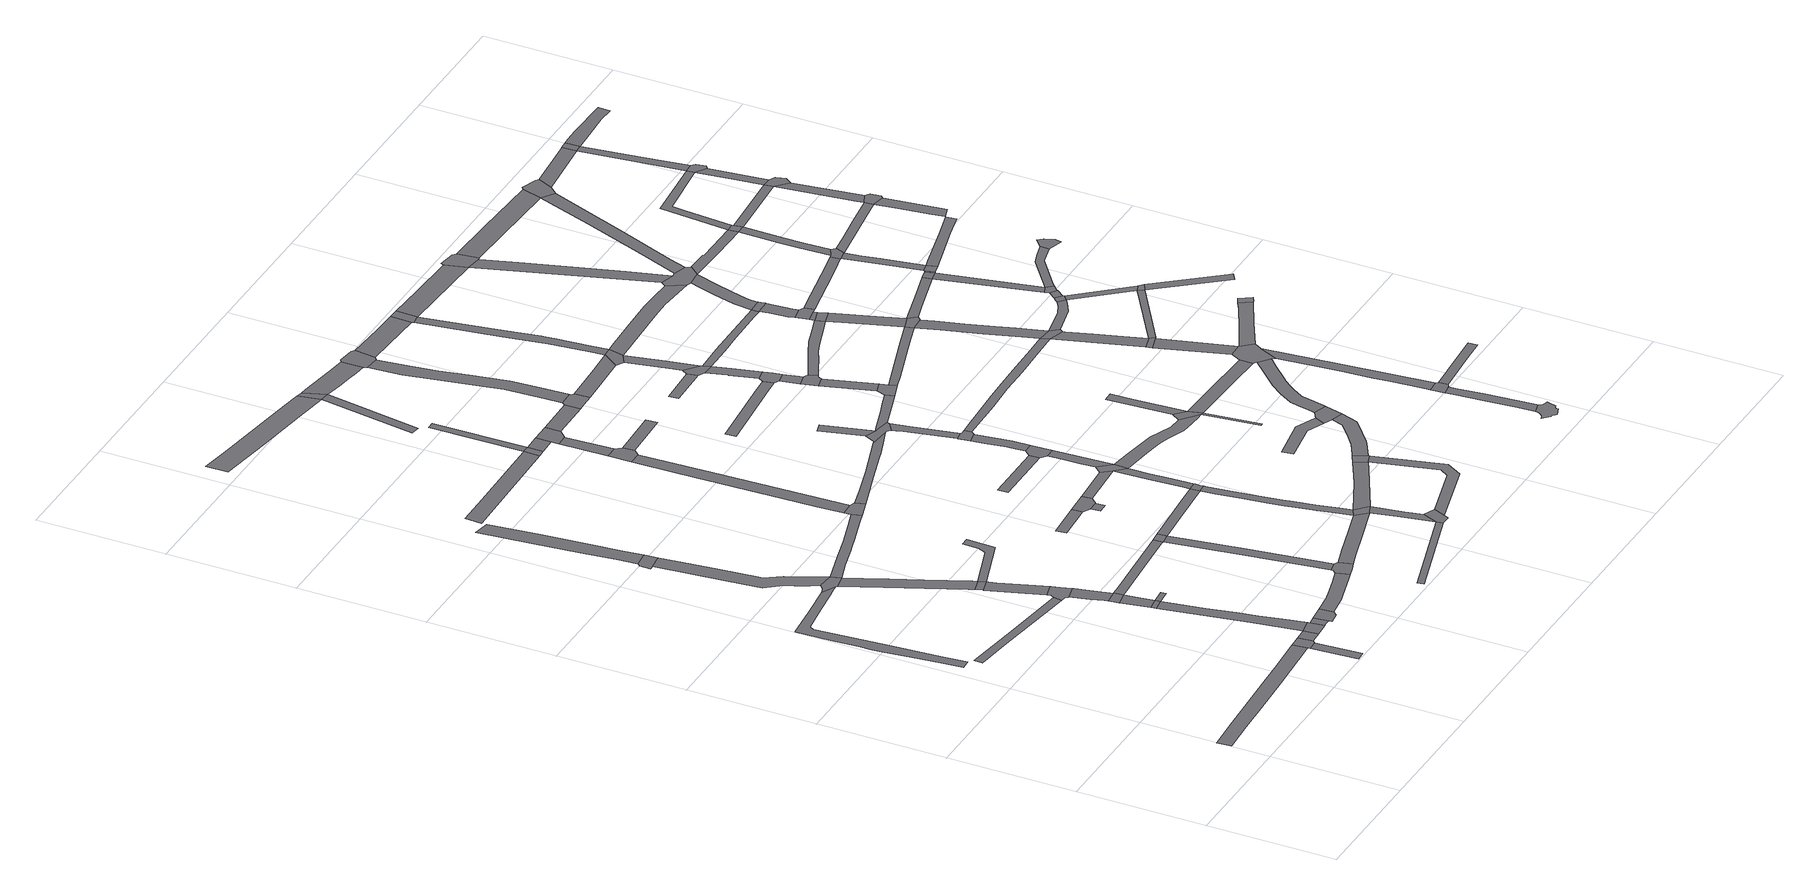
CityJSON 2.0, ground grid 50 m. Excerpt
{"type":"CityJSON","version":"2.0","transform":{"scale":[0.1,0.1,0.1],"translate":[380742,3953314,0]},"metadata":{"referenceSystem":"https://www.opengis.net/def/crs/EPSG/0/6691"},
"CityObjects":{
"road1":{"type":"Road","attributes":{"class":"1040","RoadStructureAttribute.sectionType":"1"},"geometry":[{"type":"MultiSurface","lod":"1","boundaries":[[[0,1,2,3,4,5,6,7,8,9,10]]]}]},
"road2":{"type":"Road","attributes":{"class":"1040","RoadStructureAttribute.sectionType":"1"},"geometry":[{"type":"MultiSurface","lod":"1","boundaries":[[[11,12,13,14,15,16,17,18,19,20,21,22,23,24,25,26,27,28,29,30]]]}]},
"road3":{"type":"Road","attributes":{"class":"1040","RoadStructureAttribute.sectionType":"1"},"geometry":[{"type":"MultiSurface","lod":"1","boundaries":[[[31,32,33,34,35,36,37,38]]]}]},
"road4":{"type":"Road","attributes":{"class":"1040","RoadStructureAttribute.sectionType":"1"},"geometry":[{"type":"MultiSurface","lod":"1","boundaries":[[[39,40,41,42]]]}]},
"road5":{"type":"Road","attributes":{"class":"1040","RoadStructureAttribute.sectionType":"4"},"geometry":[{"type":"MultiSurface","lod":"1","boundaries":[[[43,0,10,40,39,44]]]}]},
"road6":{"type":"Road","attributes":{"class":"1040","RoadStructureAttribute.sectionType":"1"},"geometry":[{"type":"MultiSurface","lod":"1","boundaries":[[[45,43,44,46]]]}]},
"road7":{"type":"Road","attributes":{"class":"1040","RoadStructureAttribute.sectionType":"4"},"geometry":[{"type":"MultiSurface","lod":"1","boundaries":[[[47,45,46,48,49,50]]]}]},
"road8":{"type":"Road","attributes":{"class":"1040","RoadStructureAttribute.sectionType":"4"},"geometry":[{"type":"MultiSurface","lod":"1","boundaries":[[[51,52,11,30,53,54,55,56]]]}]},
"road9":{"type":"Road","attributes":{"class":"1040","RoadStructureAttribute.sectionType":"1"},"geometry":[{"type":"MultiSurface","lod":"1","boundaries":[[[57,58,59,45,47,60,61,62,63,64]]]}]},
"road10":{"type":"Road","attributes":{"class":"1040","RoadStructureAttribute.sectionType":"1"},"geometry":[{"type":"MultiSurface","lod":"1","boundaries":[[[65,66,67,68,69,70,71,72,73,74,51,56,75,76,77,78,79,80]]]}]},
"road11":{"type":"Road","attributes":{"class":"1040","RoadStructureAttribute.sectionType":"1"},"geometry":[{"type":"MultiSurface","lod":"1","boundaries":[[[81,50,49,82,83]]]}]},
"road12":{"type":"Road","attributes":{"class":"1040","RoadStructureAttribute.sectionType":"4"},"geometry":[{"type":"MultiSurface","lod":"1","boundaries":[[[84,85,86,87,66,65]]]}]},
"road13":{"type":"Road","attributes":{"class":"1040","RoadStructureAttribute.sectionType":"1"},"geometry":[{"type":"MultiSurface","lod":"1","boundaries":[[[55,54,88,89,90,91,92,93,94,95,96,97]]]}]},
"road14":{"type":"Road","attributes":{"class":"1040","RoadStructureAttribute.sectionType":"4"},"geometry":[{"type":"MultiSurface","lod":"1","boundaries":[[[98,99,58,57]]]}]},
"road15":{"type":"Road","attributes":{"class":"1040","RoadStructureAttribute.sectionType":"1"},"geometry":[{"type":"MultiSurface","lod":"1","boundaries":[[[100,101,102,99,98]]]}]},
"road16":{"type":"Road","attributes":{"class":"1040","RoadStructureAttribute.sectionType":"4"},"geometry":[{"type":"MultiSurface","lod":"1","boundaries":[[[103,104,105,106,102,101]]]}]},
"road17":{"type":"Road","attributes":{"class":"1040","RoadStructureAttribute.sectionType":"4"},"geometry":[{"type":"MultiSurface","lod":"1","boundaries":[[[92,91,107,108]]]}]},
"road18":{"type":"Road","attributes":{"class":"1040","RoadStructureAttribute.sectionType":"4"},"geometry":[{"type":"MultiSurface","lod":"1","boundaries":[[[109,110,111,36,35,112,113,114,115,116,117,118]]]}]},
"road19":{"type":"Road","attributes":{"class":"1040","RoadStructureAttribute.sectionType":"1"},"geometry":[{"type":"MultiSurface","lod":"1","boundaries":[[[116,115,119,120,121,105,104,122,123]]]}]},
"road20":{"type":"Road","attributes":{"class":"1040","RoadStructureAttribute.sectionType":"1"},"geometry":[{"type":"MultiSurface","lod":"1","boundaries":[[[108,107,124,125,110,109,126,127,128]]]}]},
"road21":{"type":"Road","attributes":{"class":"1040","RoadStructureAttribute.sectionType":"4"},"geometry":[{"type":"MultiSurface","lod":"1","boundaries":[[[129,130,81,83,131,132,133]]]}]},
"road22":{"type":"Road","attributes":{"class":"1040","RoadStructureAttribute.sectionType":"1"},"geometry":[{"type":"MultiSurface","lod":"1","boundaries":[[[134,98,57,135]]]}]},
"road23":{"type":"Road","attributes":{"class":"1040","RoadStructureAttribute.sectionType":"1"},"geometry":[{"type":"MultiSurface","lod":"1","boundaries":[[[136,137,138,139,85,84,140,141,142,143]]]}]},
"road24":{"type":"Road","attributes":{"class":"1040","RoadStructureAttribute.sectionType":"1"},"geometry":[{"type":"MultiSurface","lod":"1","boundaries":[[[144,145,146,147,92,108,148]]]}]},
"road25":{"type":"Road","attributes":{"class":"1040","RoadStructureAttribute.sectionType":"1"},"geometry":[{"type":"MultiSurface","lod":"1","boundaries":[[[149,150,151,152,153,129,133,154,155,156,157]]]}]},
"road26":{"type":"Road","attributes":{"class":"1040","RoadStructureAttribute.sectionType":"1"},"geometry":[{"type":"MultiSurface","lod":"1","boundaries":[[[158,159,160,161,56,55,162,163,164,165,166,167]]]}]},
"road27":{"type":"Road","attributes":{"class":"1040","RoadStructureAttribute.sectionType":"1"},"geometry":[{"type":"MultiSurface","lod":"1","boundaries":[[[168,169,170,171,103,101,172,173,174]]]}]},
"road28":{"type":"Road","attributes":{"class":"1040","RoadStructureAttribute.sectionType":"4"},"geometry":[{"type":"MultiSurface","lod":"1","boundaries":[[[175,176,177,149,157,178,179,180]]]}]},
"road29":{"type":"Road","attributes":{"class":"1040","RoadStructureAttribute.sectionType":"1"},"geometry":[{"type":"MultiSurface","lod":"1","boundaries":[[[181,182,183,184,185,186,187]]]}]},
"road30":{"type":"Road","attributes":{"class":"1040","RoadStructureAttribute.sectionType":"1"},"geometry":[{"type":"MultiSurface","lod":"1","boundaries":[[[188,189,190,191,176,175]]]}]},
"road31":{"type":"Road","attributes":{"class":"1040","RoadStructureAttribute.sectionType":"4"},"geometry":[{"type":"MultiSurface","lod":"1","boundaries":[[[192,168,174,190,189]]]}]},
"road32":{"type":"Road","attributes":{"class":"1040","RoadStructureAttribute.sectionType":"4"},"geometry":[{"type":"MultiSurface","lod":"1","boundaries":[[[193,194,158,167,195,196]]]}]},
"road33":{"type":"Road","attributes":{"class":"1040","RoadStructureAttribute.sectionType":"1"},"geometry":[{"type":"MultiSurface","lod":"1","boundaries":[[[197,198,199,200]]]}]},
"road34":{"type":"Road","attributes":{"class":"1040","RoadStructureAttribute.sectionType":"1"},"geometry":[{"type":"MultiSurface","lod":"1","boundaries":[[[201,202,203,204]]]}]},
"road35":{"type":"Road","attributes":{"class":"1040","RoadStructureAttribute.sectionType":"1"},"geometry":[{"type":"MultiSurface","lod":"1","boundaries":[[[205,206,207,180,179,208,209,210]]]}]},
"road36":{"type":"Road","attributes":{"class":"1040","RoadStructureAttribute.sectionType":"1"},"geometry":[{"type":"MultiSurface","lod":"1","boundaries":[[[211,212,213,214,215,216,217,218,194,193,219]]]}]},
"road37":{"type":"Road","attributes":{"class":"1040","RoadStructureAttribute.sectionType":"1"},"geometry":[{"type":"MultiSurface","lod":"1","boundaries":[[[220,221,222,223]]]}]},
"road38":{"type":"Road","attributes":{"class":"1040","RoadStructureAttribute.sectionType":"1"},"geometry":[{"type":"MultiSurface","lod":"1","boundaries":[[[224,225,226,227,228,229,230,231,232,233]]]}]},
"road39":{"type":"Road","attributes":{"class":"1040","RoadStructureAttribute.sectionType":"4"},"geometry":[{"type":"MultiSurface","lod":"1","boundaries":[[[234,197,200,221,220,235]]]}]},
"road40":{"type":"Road","attributes":{"class":"1040","RoadStructureAttribute.sectionType":"1"},"geometry":[{"type":"MultiSurface","lod":"1","boundaries":[[[236,237,238,192,189,239,240,241]]]}]},
"road41":{"type":"Road","attributes":{"class":"1040","RoadStructureAttribute.sectionType":"4"},"geometry":[{"type":"MultiSurface","lod":"1","boundaries":[[[242,181,187,243,244]]]}]},
"road42":{"type":"Road","attributes":{"class":"1040","RoadStructureAttribute.sectionType":"4"},"geometry":[{"type":"MultiSurface","lod":"1","boundaries":[[[245,246,212,211,247,248,249]]]}]},
"road43":{"type":"Road","attributes":{"class":"1040","RoadStructureAttribute.sectionType":"1"},"geometry":[{"type":"MultiSurface","lod":"1","boundaries":[[[250,242,244,251]]]}]},
"road44":{"type":"Road","attributes":{"class":"1040","RoadStructureAttribute.sectionType":"1"},"geometry":[{"type":"MultiSurface","lod":"1","boundaries":[[[252,181,242,253]]]}]},
"road45":{"type":"Road","attributes":{"class":"1040","RoadStructureAttribute.sectionType":"1"},"geometry":[{"type":"MultiSurface","lod":"1","boundaries":[[[254,255,246,245]]]}]},
"road46":{"type":"Road","attributes":{"class":"1040","RoadStructureAttribute.sectionType":"1"},"geometry":[{"type":"MultiSurface","lod":"1","boundaries":[[[256,257,258,196,195,259,260,261,262,263,264]]]}]},
"road47":{"type":"Road","attributes":{"class":"1040","RoadStructureAttribute.sectionType":"1"},"geometry":[{"type":"MultiSurface","lod":"1","boundaries":[[[265,210,266,267,201,268,269]]]}]},
"road48":{"type":"Road","attributes":{"class":"1040","RoadStructureAttribute.sectionType":"4"},"geometry":[{"type":"MultiSurface","lod":"1","boundaries":[[[270,205,210,265]]]}]},
"road49":{"type":"Road","attributes":{"class":"1040","RoadStructureAttribute.sectionType":"4"},"geometry":[{"type":"MultiSurface","lod":"1","boundaries":[[[268,201,204,271,272,273]]]}]},
"road50":{"type":"Road","attributes":{"class":"1040","RoadStructureAttribute.sectionType":"1"},"geometry":[{"type":"MultiSurface","lod":"1","boundaries":[[[274,241,275,276,277,278,279,280,281,205,270,282,283,284,285,286,287,288,289]]]}]},
"road51":{"type":"Road","attributes":{"class":"1040","RoadStructureAttribute.sectionType":"4"},"geometry":[{"type":"MultiSurface","lod":"1","boundaries":[[[290,291,250,251,255,254,292]]]}]},
"road52":{"type":"Road","attributes":{"class":"1040","RoadStructureAttribute.sectionType":"1"},"geometry":[{"type":"MultiSurface","lod":"1","boundaries":[[[293,234,235,294]]]}]},
"road53":{"type":"Road","attributes":{"class":"1040","RoadStructureAttribute.sectionType":"1"},"geometry":[{"type":"MultiSurface","lod":"1","boundaries":[[[295,296,297,298]]]}]},
"road54":{"type":"Road","attributes":{"class":"1040","RoadStructureAttribute.sectionType":"4"},"geometry":[{"type":"MultiSurface","lod":"1","boundaries":[[[299,236,241,274,300,301]]]}]},
"road55":{"type":"Road","attributes":{"class":"1040","RoadStructureAttribute.sectionType":"1"},"geometry":[{"type":"MultiSurface","lod":"1","boundaries":[[[228,302,303,304]]]}]},
"road56":{"type":"Road","attributes":{"class":"1040","RoadStructureAttribute.sectionType":"1"},"geometry":[{"type":"MultiSurface","lod":"1","boundaries":[[[305,249,248,306]]]}]},
"road57":{"type":"Road","attributes":{"class":"1040","RoadStructureAttribute.sectionType":"1"},"geometry":[{"type":"MultiSurface","lod":"1","boundaries":[[[294,307,308,309,310,236,299,311,312,313,314,315]]]}]},
"road58":{"type":"Road","attributes":{"class":"1040","RoadStructureAttribute.sectionType":"4"},"geometry":[{"type":"MultiSurface","lod":"1","boundaries":[[[316,293,294,315,317]]]}]},
"road59":{"type":"Road","attributes":{"class":"1040","RoadStructureAttribute.sectionType":"1"},"geometry":[{"type":"MultiSurface","lod":"1","boundaries":[[[318,290,292,319]]]}]},
"road60":{"type":"Road","attributes":{"class":"1040","RoadStructureAttribute.sectionType":"4"},"geometry":[{"type":"MultiSurface","lod":"1","boundaries":[[[229,228,304,320]]]}]},
"road61":{"type":"Road","attributes":{"class":"1040","RoadStructureAttribute.sectionType":"1"},"geometry":[{"type":"MultiSurface","lod":"1","boundaries":[[[321,322,323,270,265,324,325,326]]]}]},
"road62":{"type":"Road","attributes":{"class":"1040","RoadStructureAttribute.sectionType":"1"},"geometry":[{"type":"MultiSurface","lod":"1","boundaries":[[[327,328,329,330,316,317]]]}]},
"road63":{"type":"Road","attributes":{"class":"1040","RoadStructureAttribute.sectionType":"4"},"geometry":[{"type":"MultiSurface","lod":"1","boundaries":[[[331,332,295,298,328,327]]]}]},
"road64":{"type":"Road","attributes":{"class":"1040","RoadStructureAttribute.sectionType":"1"},"geometry":[{"type":"MultiSurface","lod":"1","boundaries":[[[333,326,334,335,273,272,336,337]]]}]},
"road65":{"type":"Road","attributes":{"class":"1040","RoadStructureAttribute.sectionType":"1"},"geometry":[{"type":"MultiSurface","lod":"1","boundaries":[[[338,339,340,341]]]}]},
"road66":{"type":"Road","attributes":{"class":"1040","RoadStructureAttribute.sectionType":"4"},"geometry":[{"type":"MultiSurface","lod":"1","boundaries":[[[340,342,256,264,343,344,345,346,347,348,341]]]}]},
"road67":{"type":"Road","attributes":{"class":"1040","RoadStructureAttribute.sectionType":"1"},"geometry":[{"type":"MultiSurface","lod":"1","boundaries":[[[349,350,351,352,353,354,332,331,355]]]}]},
"road68":{"type":"Road","attributes":{"class":"1040","RoadStructureAttribute.sectionType":"1"},"geometry":[{"type":"MultiSurface","lod":"1","boundaries":[[[320,304,356,357,358,359,360,361,362,363]]]}]},
"road69":{"type":"Road","attributes":{"class":"1040","RoadStructureAttribute.sectionType":"4"},"geometry":[{"type":"MultiSurface","lod":"1","boundaries":[[[364,365,366,350,349,367,368,369]]]}]},
"road70":{"type":"Road","attributes":{"class":"1040","RoadStructureAttribute.sectionType":"4"},"geometry":[{"type":"MultiSurface","lod":"1","boundaries":[[[370,371,318,319,372,373,374,375]]]}]},
"road71":{"type":"Road","attributes":{"class":"1040","RoadStructureAttribute.sectionType":"1"},"geometry":[{"type":"MultiSurface","lod":"1","boundaries":[[[347,346,376,377,378,365,364,379]]]}]},
"road72":{"type":"Road","attributes":{"class":"1040","RoadStructureAttribute.sectionType":"1"},"geometry":[{"type":"MultiSurface","lod":"1","boundaries":[[[380,381,382,383,384,385]]]}]},
"road73":{"type":"Road","attributes":{"class":"1040","RoadStructureAttribute.sectionType":"1"},"geometry":[{"type":"MultiSurface","lod":"1","boundaries":[[[386,387,388,389,390,391,371,370,392,393,394,395,396,397]]]}]},
"road74":{"type":"Road","attributes":{"class":"1040","RoadStructureAttribute.sectionType":"4"},"geometry":[{"type":"MultiSurface","lod":"1","boundaries":[[[398,321,326,333,399]]]}]},
"road75":{"type":"Road","attributes":{"class":"1040","RoadStructureAttribute.sectionType":"1"},"geometry":[{"type":"MultiSurface","lod":"1","boundaries":[[[317,315,400,401,402,403,404,405,406,407,408,409,410,411,412]]]}]},
"road76":{"type":"Road","attributes":{"class":"1040","RoadStructureAttribute.sectionType":"1"},"geometry":[{"type":"MultiSurface","lod":"1","boundaries":[[[413,414,415,416,341,348,417,418]]]}]},
"road77":{"type":"Road","attributes":{"class":"1040","RoadStructureAttribute.sectionType":"4"},"geometry":[{"type":"MultiSurface","lod":"1","boundaries":[[[419,360,359,386,397,420,421,422]]]}]},
"road78":{"type":"Road","attributes":{"class":"1040","RoadStructureAttribute.sectionType":"1"},"geometry":[{"type":"MultiSurface","lod":"1","boundaries":[[[423,424,425,426]]]}]},
"road79":{"type":"Road","attributes":{"class":"1040","RoadStructureAttribute.sectionType":"1"},"geometry":[{"type":"MultiSurface","lod":"1","boundaries":[[[427,428,374,373,429]]]}]},
"road80":{"type":"Road","attributes":{"class":"1040","RoadStructureAttribute.sectionType":"1"},"geometry":[{"type":"MultiSurface","lod":"1","boundaries":[[[430,431,432,433,434,435]]]}]},
"road81":{"type":"Road","attributes":{"class":"1040","RoadStructureAttribute.sectionType":"1"},"geometry":[{"type":"MultiSurface","lod":"1","boundaries":[[[436,437,438,439,440,441,398,399,442,443,444,445,446,447,448]]]}]},
"road82":{"type":"Road","attributes":{"class":"1040","RoadStructureAttribute.sectionType":"4"},"geometry":[{"type":"MultiSurface","lod":"1","boundaries":[[[449,450,413,418,451,452]]]}]},
"road83":{"type":"Road","attributes":{"class":"1040","RoadStructureAttribute.sectionType":"4"},"geometry":[{"type":"MultiSurface","lod":"1","boundaries":[[[453,409,408,454,455]]]}]},
"road84":{"type":"Road","attributes":{"class":"1040","RoadStructureAttribute.sectionType":"1"},"geometry":[{"type":"MultiSurface","lod":"1","boundaries":[[[408,456,457,454]]]}]},
"road85":{"type":"Road","attributes":{"class":"1040","RoadStructureAttribute.sectionType":"1"},"geometry":[{"type":"MultiSurface","lod":"1","boundaries":[[[458,459,450,449]]]}]},
"road86":{"type":"Road","attributes":{"class":"1040","RoadStructureAttribute.sectionType":"4"},"geometry":[{"type":"MultiSurface","lod":"1","boundaries":[[[460,461,380,385,462,463,464]]]}]},
"road87":{"type":"Road","attributes":{"class":"1040","RoadStructureAttribute.sectionType":"1"},"geometry":[{"type":"MultiSurface","lod":"1","boundaries":[[[463,462,465,466]]]}]},
"road88":{"type":"Road","attributes":{"class":"1040","RoadStructureAttribute.sectionType":"4"},"geometry":[{"type":"MultiSurface","lod":"1","boundaries":[[[466,465,467,468,459,458,469,470,471]]]}]},
"road89":{"type":"Road","attributes":{"class":"1040","RoadStructureAttribute.sectionType":"4"},"geometry":[{"type":"MultiSurface","lod":"1","boundaries":[[[472,423,426,473,474,475,476]]]}]},
"road90":{"type":"Road","attributes":{"class":"1040","RoadStructureAttribute.sectionType":"1"},"geometry":[{"type":"MultiSurface","lod":"1","boundaries":[[[473,477,478,461,460,479,474]]]}]},
"road91":{"type":"Road","attributes":{"class":"1040","RoadStructureAttribute.sectionType":"1"},"geometry":[{"type":"MultiSurface","lod":"1","boundaries":[[[480,481,482,472,476,483]]]}]},
"road92":{"type":"Road","attributes":{"class":"1040","RoadStructureAttribute.sectionType":"1"},"geometry":[{"type":"MultiSurface","lod":"1","boundaries":[[[484,485,453,455,486,487,488]]]}]},
"road93":{"type":"Road","attributes":{"class":"1040","RoadStructureAttribute.sectionType":"4"},"geometry":[{"type":"MultiSurface","lod":"1","boundaries":[[[489,427,429,481,480]]]}]},
"road94":{"type":"Road","attributes":{"class":"1040","RoadStructureAttribute.sectionType":"1"},"geometry":[{"type":"MultiSurface","lod":"1","boundaries":[[[421,420,490,491,492,493]]]}]},
"road95":{"type":"Road","attributes":{"class":"1040","RoadStructureAttribute.sectionType":"4"},"geometry":[{"type":"MultiSurface","lod":"1","boundaries":[[[494,435,434,436,448,495]]]}]},
"road96":{"type":"Road","attributes":{"class":"1040","RoadStructureAttribute.sectionType":"1"},"geometry":[{"type":"MultiSurface","lod":"1","boundaries":[[[496,497,498,499,500,501,502,368,367,503,504,505,506,507,508]]]}]},
"road97":{"type":"Road","attributes":{"class":"1040","RoadStructureAttribute.sectionType":"1"},"geometry":[{"type":"MultiSurface","lod":"1","boundaries":[[[509,510,511,512,513,514,427,489,515,516,517,518,519,520,521]]]}]},
"road98":{"type":"Road","attributes":{"class":"1040","RoadStructureAttribute.sectionType":"4"},"geometry":[{"type":"MultiSurface","lod":"1","boundaries":[[[492,491,510,509,522]]]}]},
"road99":{"type":"Road","attributes":{"class":"1040","RoadStructureAttribute.sectionType":"1"},"geometry":[{"type":"MultiSurface","lod":"1","boundaries":[[[455,454,523,524,525,526,527,528,529,530]]]}]},
"road100":{"type":"Road","attributes":{"class":"1040","RoadStructureAttribute.sectionType":"1"},"geometry":[{"type":"MultiSurface","lod":"1","boundaries":[[[531,532,533,452,451,534,535,536,537]]]}]},
"road101":{"type":"Road","attributes":{"class":"1040","RoadStructureAttribute.sectionType":"1"},"geometry":[{"type":"MultiSurface","lod":"1","boundaries":[[[538,539,540,541,542,543,544,471,470,545,546,547,548,549,550,551,552]]]}]},
"road102":{"type":"Road","attributes":{"class":"1040","RoadStructureAttribute.sectionType":"4"},"geometry":[{"type":"MultiSurface","lod":"1","boundaries":[[[553,554,555,556,557,558,559,560,561,562,563,564,565,566,567,568,569,570,571,572]]]}]},
"road103":{"type":"Road","attributes":{"class":"1040","RoadStructureAttribute.sectionType":"1"},"geometry":[{"type":"MultiSurface","lod":"1","boundaries":[[[573,574,475,474,575,576,577,578,579]]]}]},
"road104":{"type":"Road","attributes":{"class":"1040","RoadStructureAttribute.sectionType":"1"},"geometry":[{"type":"MultiSurface","lod":"1","boundaries":[[[580,581,582,583,584,585,586,587,588,589,590,591,494,495,592,593,594,595,596,597,598,599,600,601,602]]]}]},
"road105":{"type":"Road","attributes":{"class":"1040","RoadStructureAttribute.sectionType":"1"},"geometry":[{"type":"MultiSurface","lod":"1","boundaries":[[[603,604,605,606,607,554,553,608,609,610,611]]]}]},
"road106":{"type":"Road","attributes":{"class":"1040","RoadStructureAttribute.sectionType":"1"},"geometry":[{"type":"MultiSurface","lod":"1","boundaries":[[[612,613,614,489,480,615,616,617,618,619]]]}]},
"road107":{"type":"Road","attributes":{"class":"1040","RoadStructureAttribute.sectionType":"4"},"geometry":[{"type":"MultiSurface","lod":"1","boundaries":[[[620,621,604,603,622,623,624]]]}]},
"road108":{"type":"Road","attributes":{"class":"1040","RoadStructureAttribute.sectionType":"1"},"geometry":[{"type":"MultiSurface","lod":"1","boundaries":[[[522,509,625,626,627,628]]]}]},
"road109":{"type":"Road","attributes":{"class":"1040","RoadStructureAttribute.sectionType":"1"},"geometry":[{"type":"MultiSurface","lod":"1","boundaries":[[[629,630,631,632,633,634,635,636,621,620,637]]]}]},
"road110":{"type":"Road","attributes":{"class":"1040","RoadStructureAttribute.sectionType":"1"},"geometry":[{"type":"MultiSurface","lod":"1","boundaries":[[[638,639,538,640]]]}]},
"road111":{"type":"Road","attributes":{"class":"1040","RoadStructureAttribute.sectionType":"4"},"geometry":[{"type":"MultiSurface","lod":"1","boundaries":[[[640,538,552,641]]]}]},
"road112":{"type":"Road","attributes":{"class":"1040","RoadStructureAttribute.sectionType":"1"},"geometry":[{"type":"MultiSurface","lod":"1","boundaries":[[[641,552,642,643,531,644,645,646]]]}]},
"road113":{"type":"Road","attributes":{"class":"1040","RoadStructureAttribute.sectionType":"4"},"geometry":[{"type":"MultiSurface","lod":"1","boundaries":[[[647,648,529,528,649,650,651,580,602,630,629,652]]]}]},
"road114":{"type":"Road","attributes":{"class":"1040","RoadStructureAttribute.sectionType":"4"},"geometry":[{"type":"MultiSurface","lod":"1","boundaries":[[[653,654,639,638,655,656]]]}]},
"road115":{"type":"Road","attributes":{"class":"1040","RoadStructureAttribute.sectionType":"1"},"geometry":[{"type":"MultiSurface","lod":"1","boundaries":[[[657,537,658,659,660,496,661,662,663,664,665,666]]]}]},
"road116":{"type":"Road","attributes":{"class":"1040","RoadStructureAttribute.sectionType":"1"},"geometry":[{"type":"MultiSurface","lod":"1","boundaries":[[[508,667,668,669,670,671,672,673]]]}]},
"road117":{"type":"Road","attributes":{"class":"1040","RoadStructureAttribute.sectionType":"1"},"geometry":[{"type":"MultiSurface","lod":"1","boundaries":[[[674,675,676,677,678,654,653]]]}]},
"road118":{"type":"Road","attributes":{"class":"1040","RoadStructureAttribute.sectionType":"4"},"geometry":[{"type":"MultiSurface","lod":"1","boundaries":[[[644,531,537,657,679]]]}]},
"road119":{"type":"Road","attributes":{"class":"1040","RoadStructureAttribute.sectionType":"4"},"geometry":[{"type":"MultiSurface","lod":"1","boundaries":[[[496,508,673,680,661]]]}]},
"road120":{"type":"Road","attributes":{"class":"1040","RoadStructureAttribute.sectionType":"1"},"geometry":[{"type":"MultiSurface","lod":"1","boundaries":[[[681,682,648,647]]]}]},
"road121":{"type":"Road","attributes":{"class":"1040","RoadStructureAttribute.sectionType":"4"},"geometry":[{"type":"MultiSurface","lod":"1","boundaries":[[[669,668,682,681,683]]]}]},
"road122":{"type":"Road","attributes":{"class":"1040","RoadStructureAttribute.sectionType":"4"},"geometry":[{"type":"MultiSurface","lod":"1","boundaries":[[[684,685,686,573,579,687,676,675]]]}]},
"road123":{"type":"Road","attributes":{"class":"1040","RoadStructureAttribute.sectionType":"1"},"geometry":[{"type":"MultiSurface","lod":"1","boundaries":[[[688,689,624,623,690,691]]]}]},
"road124":{"type":"Road","attributes":{"class":"1040","RoadStructureAttribute.sectionType":"1"},"geometry":[{"type":"MultiSurface","lod":"1","boundaries":[[[692,693,694,695,696,697,698,699,700,701,573,686]]]}]},
"road125":{"type":"Road","attributes":{"class":"1040","RoadStructureAttribute.sectionType":"1"},"geometry":[{"type":"MultiSurface","lod":"1","boundaries":[[[702,703,704,705,661,680,706,707,708,709]]]}]},
"road126":{"type":"Road","attributes":{"class":"1040","RoadStructureAttribute.sectionType":"1"},"geometry":[{"type":"MultiSurface","lod":"1","boundaries":[[[626,710,711,712,713,714,715]]]}]},
"road127":{"type":"Road","attributes":{"class":"1040","RoadStructureAttribute.sectionType":"4"},"geometry":[{"type":"MultiSurface","lod":"1","boundaries":[[[716,627,626,715,717,718,719]]]}]},
"road128":{"type":"Road","attributes":{"class":"1040","RoadStructureAttribute.sectionType":"1"},"geometry":[{"type":"MultiSurface","lod":"1","boundaries":[[[720,721,644,679,722,723,724]]]}]},
"road129":{"type":"Road","attributes":{"class":"1040","RoadStructureAttribute.sectionType":"4"},"geometry":[{"type":"MultiSurface","lod":"1","boundaries":[[[710,618,617,698,697,725,726,727,711]]]}]},
"road130":{"type":"Road","attributes":{"class":"1040","RoadStructureAttribute.sectionType":"1"},"geometry":[{"type":"MultiSurface","lod":"1","boundaries":[[[728,729,730,731,732,647,652,733,734]]]}]},
"road131":{"type":"Road","attributes":{"class":"1040","RoadStructureAttribute.sectionType":"1"},"geometry":[{"type":"MultiSurface","lod":"1","boundaries":[[[735,669,683,736]]]}]},
"road132":{"type":"Road","attributes":{"class":"1040","RoadStructureAttribute.sectionType":"1"},"geometry":[{"type":"MultiSurface","lod":"1","boundaries":[[[737,738,739,740,656,655,741,742,743]]]}]},
"road133":{"type":"Road","attributes":{"class":"1040","RoadStructureAttribute.sectionType":"4"},"geometry":[{"type":"MultiSurface","lod":"1","boundaries":[[[744,745,702,709,746,747]]]}]},
"road134":{"type":"Road","attributes":{"class":"1040","RoadStructureAttribute.sectionType":"1"},"geometry":[{"type":"MultiSurface","lod":"1","boundaries":[[[748,744,747,749]]]}]},
"road135":{"type":"Road","attributes":{"class":"1040","RoadStructureAttribute.sectionType":"4"},"geometry":[{"type":"MultiSurface","lod":"1","boundaries":[[[750,751,748,749,752,753]]]}]},
"road136":{"type":"Road","attributes":{"class":"1040","RoadStructureAttribute.sectionType":"1"},"geometry":[{"type":"MultiSurface","lod":"1","boundaries":[[[754,724,751,750]]]}]},
"road137":{"type":"Road","attributes":{"class":"1040","RoadStructureAttribute.sectionType":"1"},"geometry":[{"type":"MultiSurface","lod":"1","boundaries":[[[746,709,735,755]]]}]},
"road138":{"type":"Road","attributes":{"class":"1040","RoadStructureAttribute.sectionType":"4"},"geometry":[{"type":"MultiSurface","lod":"1","boundaries":[[[756,720,724,754]]]}]},
"road139":{"type":"Road","attributes":{"class":"1040","RoadStructureAttribute.sectionType":"4"},"geometry":[{"type":"MultiSurface","lod":"1","boundaries":[[[757,728,734,758,759]]]}]},
"road140":{"type":"Road","attributes":{"class":"1040","RoadStructureAttribute.sectionType":"1"},"geometry":[{"type":"MultiSurface","lod":"1","boundaries":[[[760,756,754,761]]]}]},
"road141":{"type":"Road","attributes":{"class":"1040","RoadStructureAttribute.sectionType":"1"},"geometry":[{"type":"MultiSurface","lod":"1","boundaries":[[[725,697,762,763,764,765,766]]]}]},
"road142":{"type":"Road","attributes":{"class":"1040","RoadStructureAttribute.sectionType":"4"},"geometry":[{"type":"MultiSurface","lod":"1","boundaries":[[[755,735,736,767]]]}]},
"road143":{"type":"Road","attributes":{"class":"1040","RoadStructureAttribute.sectionType":"4"},"geometry":[{"type":"MultiSurface","lod":"1","boundaries":[[[768,769,760,761,770]]]}]},
"road144":{"type":"Road","attributes":{"class":"1040","RoadStructureAttribute.sectionType":"1"},"geometry":[{"type":"MultiSurface","lod":"1","boundaries":[[[771,772,773,774,769,768,775,776,777]]]}]},
"road145":{"type":"Road","attributes":{"class":"1040","RoadStructureAttribute.sectionType":"1"},"geometry":[{"type":"MultiSurface","lod":"1","boundaries":[[[718,717,778,779,780,781]]]}]},
"road146":{"type":"Road","attributes":{"class":"1040","RoadStructureAttribute.sectionType":"4"},"geometry":[{"type":"MultiSurface","lod":"1","boundaries":[[[782,783,737,743,772,771,784]]]}]},
"road147":{"type":"Road","attributes":{"class":"1040","RoadStructureAttribute.sectionType":"1"},"geometry":[{"type":"MultiSurface","lod":"1","boundaries":[[[779,785,786,787,727,726,788,789,790,791]]]}]},
"road148":{"type":"Road","attributes":{"class":"1040","RoadStructureAttribute.sectionType":"1"},"geometry":[{"type":"MultiSurface","lod":"1","boundaries":[[[767,736,792,793]]]}]},
"road149":{"type":"Road","attributes":{"class":"1040","RoadStructureAttribute.sectionType":"1"},"geometry":[{"type":"MultiSurface","lod":"1","boundaries":[[[794,795,796,797,798,750,753,799,800,801,802,803,804]]]}]},
"road150":{"type":"Road","attributes":{"class":"1040","RoadStructureAttribute.sectionType":"1"},"geometry":[{"type":"MultiSurface","lod":"1","boundaries":[[[763,805,806,783,782,807,808,809]]]}]},
"road151":{"type":"Road","attributes":{"class":"1040","RoadStructureAttribute.sectionType":"4"},"geometry":[{"type":"MultiSurface","lod":"1","boundaries":[[[810,764,763,809,811]]]}]},
"road152":{"type":"Road","attributes":{"class":"1040","RoadStructureAttribute.sectionType":"1"},"geometry":[{"type":"MultiSurface","lod":"1","boundaries":[[[812,813,814,768,770,815,816,817]]]}]},
"road153":{"type":"Road","attributes":{"class":"1040","RoadStructureAttribute.sectionType":"1"},"geometry":[{"type":"MultiSurface","lod":"1","boundaries":[[[818,819,820,821,784,771,822,823]]]}]},
"road154":{"type":"Road","attributes":{"class":"1040","RoadStructureAttribute.sectionType":"4"},"geometry":[{"type":"MultiSurface","lod":"1","boundaries":[[[824,794,804,825,826,827]]]}]},
"road155":{"type":"Road","attributes":{"class":"1040","RoadStructureAttribute.sectionType":"4"},"geometry":[{"type":"MultiSurface","lod":"1","boundaries":[[[828,780,779,791,829,830,831]]]}]},
"road156":{"type":"Road","attributes":{"class":"1040","RoadStructureAttribute.sectionType":"1"},"geometry":[{"type":"MultiSurface","lod":"1","boundaries":[[[832,811,809,833]]]}]},
"road157":{"type":"Road","attributes":{"class":"1040","RoadStructureAttribute.sectionType":"1"},"geometry":[{"type":"MultiSurface","lod":"1","boundaries":[[[834,835,764,810,836,837,838]]]}]},
"road158":{"type":"Road","attributes":{"class":"1040","RoadStructureAttribute.sectionType":"1"},"geometry":[{"type":"MultiSurface","lod":"1","boundaries":[[[823,839,840,841,842,843]]]}]},
"road159":{"type":"Road","attributes":{"class":"1040","RoadStructureAttribute.sectionType":"4"},"geometry":[{"type":"MultiSurface","lod":"1","boundaries":[[[844,818,823,843,845,846]]]}]},
"road160":{"type":"Road","attributes":{"class":"1040","RoadStructureAttribute.sectionType":"1"},"geometry":[{"type":"MultiSurface","lod":"1","boundaries":[[[833,847,848,818,844,849]]]}]},
"road161":{"type":"Road","attributes":{"class":"1040","RoadStructureAttribute.sectionType":"1"},"geometry":[{"type":"MultiSurface","lod":"1","boundaries":[[[850,851,830,829,852]]]}]},
"road162":{"type":"Road","attributes":{"class":"1040","RoadStructureAttribute.sectionType":"4"},"geometry":[{"type":"MultiSurface","lod":"1","boundaries":[[[832,833,849,853,854,855]]]}]},
"road163":{"type":"Road","attributes":{"class":"1040","RoadStructureAttribute.sectionType":"1"},"geometry":[{"type":"MultiSurface","lod":"1","boundaries":[[[838,856,832,855,857]]]}]},
"road164":{"type":"Road","attributes":{"class":"1040","RoadStructureAttribute.sectionType":"4"},"geometry":[{"type":"MultiSurface","lod":"1","boundaries":[[[858,834,838,857,859,860]]]}]},
"road165":{"type":"Road","attributes":{"class":"1040","RoadStructureAttribute.sectionType":"1"},"geometry":[{"type":"MultiSurface","lod":"1","boundaries":[[[861,852,834,858,862,863]]]}]},
"road166":{"type":"Road","attributes":{"class":"1040","RoadStructureAttribute.sectionType":"4"},"geometry":[{"type":"MultiSurface","lod":"1","boundaries":[[[864,850,852,861]]]}]},
"road167":{"type":"Road","attributes":{"class":"1040","RoadStructureAttribute.sectionType":"1"},"geometry":[{"type":"MultiSurface","lod":"1","boundaries":[[[865,866,864,861,867,868,869,870]]]}]}
},
"vertices":[
[687,252,0],[530,240,0],[443,235,0],[288,225,0],[144,216,0],[1,207,0],[5,151,0],[137,160,0],[265,167,0],[445,178,0],[691,195,0],
[278,1860,0],[148,1845,0],[8,1829,0],[6,1829,0],[12,1695,0],[17,1591,0],[20,1539,0],[24,1494,0],[35,1394,0],[48,1278,0],[55,1206,0],[94,1209,0],[85,1300,0],[67,1525,0],[47,1780,0],[57,1797,0],[174,1813,0],[272,1825,0],[311,1830,0],[330,1832,0],
[112,1192,0],[109,1159,0],[244,1142,0],[400,1121,0],[595,1093,0],[601,1128,0],[495,1141,0],[309,1165,0],
[732,187,0],[692,184,0],[705,6,0],[745,9,0],
[736,255,0],[740,198,0],
[785,259,0],[789,201,0],
[841,268,0],[846,206,0],[848,206,0],[842,260,0],
[315,1882,0],[299,1867,0],[333,1832,0],[335,1829,0],[392,1839,0],[380,1877,0],
[740,784,0],[693,776,0],[754,444,0],[821,356,0],[804,441,0],[789,517,0],[767,627,0],[748,726,0],
[229,2465,0],[170,2458,0],[185,2318,0],[198,2188,0],[210,2076,0],[212,2055,0],[258,1997,0],[261,1993,0],[274,1963,0],[297,1915,0],[356,1929,0],[312,2024,0],[271,2083,0],[269,2101,0],[253,2250,0],[235,2405,0],
[876,264,0],[858,207,0],[882,208,0],
[224,2517,0],[165,2510,0],[154,2500,0],[155,2457,0],
[400,1681,0],[457,1551,0],[518,1413,0],[526,1394,0],[577,1408,0],[571,1426,0],[537,1507,0],[504,1580,0],[456,1690,0],[420,1772,0],
[737,804,0],[689,796,0],
[731,847,0],[720,917,0],[669,906,0],
[718,953,0],[715,953,0],[662,945,0],[668,909,0],
[535,1366,0],[588,1380,0],
[659,1169,0],[604,1154,0],[607,1139,0],[614,1091,0],[619,1089,0],[623,1083,0],[625,1081,0],[681,1096,0],[668,1137,0],[660,1167,0],
[645,1007,0],[659,959,0],[661,947,0],[694,1036,0],[683,1090,0],
[535,1364,0],[573,1248,0],[634,1244,0],[598,1347,0],[590,1374,0],
[935,271,0],[887,265,0],[884,196,0],[928,202,0],[941,217,0],
[791,809,0],[793,789,0],
[101,3103,0],[122,2898,0],[141,2719,0],[157,2589,0],[217,2588,0],[203,2723,0],[185,2897,0],[163,3092,0],
[804,1562,0],[774,1562,0],[773,1499,0],[759,1468,0],[803,1451,0],
[1171,324,0],[1116,307,0],[1041,288,0],[1017,281,0],[1005,279,0],[1022,228,0],[1051,236,0],[1155,264,0],[1185,274,0],
[775,1990,0],[706,1968,0],[604,1938,0],[513,1914,0],[472,1865,0],[563,1889,0],[594,1898,0],[629,1907,0],[741,1941,0],[787,1955,0],
[1086,983,0],[1047,979,0],[876,965,0],[756,956,0],[864,929,0],[980,938,0],[1090,947,0],
[1221,353,0],[1182,346,0],[1183,340,0],[1220,284,0],[1249,294,0],[1235,344,0],
[644,3185,0],[638,3185,0],[301,3177,0],[165,3175,0],[161,3110,0],[411,3118,0],[644,3124,0],
[1176,668,0],[1130,951,0],[1090,944,0],[1136,662,0],
[1126,986,0],
[828,2020,0],[773,2017,0],[859,1977,0],[847,2012,0],
[1140,1322,0],[991,1311,0],[995,1271,0],[1143,1282,0],
[1622,158,0],[1236,42,0],[1243,17,0],[1627,133,0],
[1533,430,0],[1428,401,0],[1310,368,0],[1308,312,0],[1426,346,0],[1574,389,0],
[798,2822,0],[748,2821,0],[749,2791,0],[754,2567,0],[755,2543,0],[760,2377,0],[764,2250,0],[769,2118,0],[808,2541,0],
[1212,1265,0],[1172,1264,0],[1174,1227,0],[1214,1229,0],
[73,4128,0],[77,4044,0],[291,4011,0],[508,3981,0],[641,3960,0],[624,4046,0],[623,4046,0],[548,4058,0],[440,4074,0],[193,4110,0],
[1231,1329,0],[1234,1289,0],
[1439,1014,0],[1356,1007,0],[1233,996,0],[1256,962,0],[1350,970,0],[1442,977,0],
[674,3185,0],[648,3124,0],[674,3125,0],
[796,2911,0],[746,2910,0],[818,2845,0],[819,2845,0],[817,2890,0],
[741,3187,0],[741,3127,0],
[641,3549,0],[669,3549,0],
[790,3099,0],[742,3098,0],
[1224,2126,0],[1044,2067,0],[922,2033,0],[902,1990,0],[1024,2028,0],[1147,2065,0],[1172,2073,0],[1241,2097,0],[1301,2118,0],
[1610,406,0],[1595,293,0],[1617,182,0],[1645,216,0],[1631,284,0],
[1565,448,0],
[1664,132,0],[1670,151,0],[1692,198,0],
[1477,981,0],[1450,922,0],[1462,836,0],[1476,725,0],[1485,672,0],[1493,634,0],[1507,560,0],[1523,480,0],[1554,497,0],[1537,580,0],[1523,658,0],[1516,698,0],[1512,719,0],[1505,773,0],[1491,875,0],[1478,974,0],
[817,3188,0],[742,3187,0],[818,3128,0],
[1399,1342,0],[1426,1304,0],
[1391,1609,0],[1141,1608,0],[1142,1568,0],[1391,1569,0],
[1475,1016,0],[1475,995,0],[1475,1012,0],
[582,3584,0],[617,3579,0],[678,3955,0],
[1015,2898,0],[1017,2853,0],
[1428,1274,0],[1432,1170,0],[1434,1118,0],[1438,1035,0],[1473,1047,0],[1470,1120,0],[1467,1182,0],[1466,1242,0],[1466,1265,0],
[1423,1369,0],[1465,1319,0],
[977,3192,0],[980,3132,0],
[649,4042,0],
[1842,586,0],[1725,524,0],[1645,486,0],[1684,444,0],[1825,517,0],[1867,539,0],
[1455,1550,0],[1414,1549,0],[1417,1484,0],[1420,1424,0],
[1452,1632,0],[1410,1631,0],
[1905,552,0],[1932,291,0],[1910,256,0],[1936,221,0],[1975,285,0],
[1250,2346,0],[1211,2336,0],[1255,2170,0],[1300,2155,0],
[1235,2130,0],[1307,2119,0],[1311,2119,0],[1318,2115,0],[1325,2106,0],[1363,2133,0],[1367,2142,0],
[1429,1838,0],[1386,1831,0],[1393,1780,0],[1405,1701,0],[1407,1686,0],[1408,1670,0],[1449,1702,0],
[746,3944,0],[804,3936,0],[849,3929,0],[890,3923,0],[889,4007,0],[815,4018,0],[725,4031,0],[674,4039,0],
[1413,1883,0],[1379,1877,0],[1379,1876,0],[1440,1853,0],[1437,1881,0],[1416,1880,0],
[1046,3207,0],[987,3204,0],[1007,3133,0],[1060,3135,0],[1058,3194,0],[1046,3203,0],
[1331,2090,0],[1339,2066,0],[1356,1986,0],[1377,2064,0],
[1415,2645,0],[1359,2640,0],[1052,2611,0],[1056,2571,0],[1368,2601,0],[1424,2606,0],
[896,3909,0],[906,3782,0],[928,3670,0],[962,3497,0],[977,3422,0],[984,3266,0],[1041,3321,0],[1035,3431,0],[1007,3576,0],[984,3681,0],[971,3774,0],[955,3905,0],
[1878,606,0],[1904,558,0],
[1584,1249,0],[1648,1240,0],[1672,1235,0],[1699,1225,0],[1771,1199,0],[1794,1198,0],[1866,1193,0],[1884,1193,0],[1889,1192,0],[1823,1246,0],[1772,1249,0],[1682,1286,0],[1551,1306,0],
[1522,2229,0],[1466,2210,0],[1419,2194,0],[1310,2159,0],[1476,2178,0],[1532,2195,0],
[900,4014,0],[967,3915,0],[976,3996,0],[966,4007,0],
[1343,2902,0],[1186,2895,0],[1188,2856,0],[1354,2863,0],
[1332,3209,0],[1227,3203,0],[1286,3147,0],
[1960,863,0],[1795,837,0],[1802,793,0],[1954,817,0],[2025,787,0],[2043,828,0],
[2060,771,0],[2058,765,0],[2044,725,0],[1995,682,0],[1942,641,0],[1890,612,0],[1970,596,0],[1987,606,0],[2006,623,0],[2027,641,0],[2079,686,0],[2085,693,0],[2108,757,0],
[1577,2277,0],[1534,2263,0],[1596,2216,0],[1587,2246,0],
[1848,1281,0],[1900,1192,0],[1887,1242,0],
[1918,975,0],[1928,977,0],
[1519,2469,0],[1474,2459,0],
[1471,2673,0],[1427,2664,0],[1443,2596,0],[1487,2605,0],[1479,2639,0],
[1459,2522,0],[1503,2532,0],
[1466,2490,0],[1470,2474,0],[1526,2487,0],[1536,2492,0],[1522,2522,0],
[1358,2924,0],[1376,2848,0],[1424,2847,0],[1416,2876,0],[1413,2882,0],
[1400,2770,0],[1400,2769,0],[1444,2780,0],
[1354,3151,0],[1316,3129,0],[1351,2958,0],[1387,3004,0],
[1870,1532,0],[1833,1531,0],[1886,1252,0],[1886,1260,0],[1875,1447,0],
[1368,3212,0],
[1062,3909,0],[1226,3901,0],[1228,3984,0],[1134,3988,0],
[2075,846,0],[2126,830,0],
[2088,1908,0],[2003,1906,0],[1863,1901,0],[1742,1899,0],[1678,1896,0],[1616,1892,0],[1497,1885,0],[1618,1859,0],[1680,1863,0],[1743,1866,0],[1863,1868,0],[2004,1873,0],[2100,1876,0],
[1266,3899,0],[1228,3894,0],[1281,3579,0],[1306,3439,0],[1309,3415,0],[1324,3272,0],[1362,3281,0],[1350,3415,0],[1345,3454,0],[1343,3462,0],[1320,3594,0],[1292,3754,0],[1268,3889,0],
[1268,3982,0],
[1905,1191,0],[1954,1189,0],[2076,1185,0],[2151,1182,0],[2247,1177,0],[2266,1177,0],[2265,1228,0],[2029,1237,0],
[1948,2361,0],[1831,2324,0],[1669,2272,0],[1651,2233,0],[1823,2287,0],[1889,2308,0],[1958,2329,0],
[1851,2659,0],[1840,2656,0],[1792,2640,0],[1716,2615,0],[1694,2606,0],[1675,2598,0],[1571,2546,0],[1571,2508,0],[1630,2536,0],[1672,2557,0],[1690,2565,0],[1710,2572,0],[1771,2592,0],[1829,2612,0],[1860,2623,0],
[2459,175,0],[2417,165,0],[2415,155,0],[2411,147,0],[2404,138,0],[2395,132,0],[2385,128,0],[2410,101,0],[2417,101,0],[2422,98,0],[2427,94,0],[2430,89,0],[2464,102,0],[2465,109,0],[2470,115,0],[2479,119,0],[2488,155,0],[2477,157,0],[2469,162,0],[2462,169,0],
[1817,2884,0],[1531,2881,0],[1533,2850,0],[1628,2853,0],[1661,2854,0],[1778,2856,0],[1816,2856,0],
[2278,1167,0],[2232,1120,0],[2175,1061,0],[2167,1054,0],[2130,1004,0],[2106,966,0],[2100,956,0],[2097,949,0],[2096,943,0],[2089,915,0],[2081,877,0],[2075,848,0],[2128,838,0],[2145,920,0],[2147,931,0],[2152,939,0],[2175,977,0],[2189,995,0],[2214,1026,0],[2225,1038,0],[2285,1099,0],[2314,1128,0],[2319,1133,0],
[2426,503,0],[2387,499,0],[2390,467,0],[2400,361,0],[2411,241,0],[2458,184,0],[2451,254,0],[2439,380,0],[2429,480,0],
[1673,3227,0],[1526,3220,0],[1396,3214,0],[1634,3165,0],[1713,3168,0],[1863,3156,0],[1824,3220,0],[1749,3224,0],
[2430,556,0],[2382,551,0],[2437,512,0],[2441,513,0],[2438,548,0],
[1389,3894,0],[1633,3883,0],[1608,3966,0],[1417,3975,0],
[2364,1196,0],[2331,1121,0],[2333,1083,0],[2344,979,0],[2354,877,0],[2363,760,0],[2369,699,0],[2380,583,0],[2395,908,0],
[1898,2687,0],[1847,2677,0],[1902,2674,0],
[1914,2639,0],
[1879,2567,0],[1919,2452,0],[2000,2379,0],[1965,2481,0],[1936,2571,0],
[2344,1270,0],[2287,1267,0],[2277,1172,0],[2280,1172,0],[2280,1170,0],[2382,1227,0],
[1889,2737,0],[1837,2727,0],[1913,2690,0],[1906,2727,0],
[2014,2333,0],[1986,2240,0],[2028,2099,0],[2069,1968,0],[2146,1904,0],[2127,1961,0],[2111,2013,0],[2090,2084,0],[2057,2186,0],[2028,2286,0],
[2173,1637,0],[2198,1556,0],[2254,1573,0],[2225,1659,0],[2193,1758,0],[2163,1851,0],[2161,1857,0],
[1884,2761,0],[1875,2858,0],[1819,2856,0],[1823,2821,0],[1831,2752,0],
[2027,2348,0],
[2171,1873,0],
[2265,1551,0],[2205,1533,0],
[2268,1553,0],
[1875,2862,0],[1873,2877,0],[1872,2886,0],[1817,2856,0],
[2712,570,0],[2582,559,0],[2621,528,0],[2715,535,0],
[1872,2890,0],[1871,2897,0],[1871,2922,0],[1879,2958,0],[1910,3060,0],[1940,3154,0],[1881,3149,0],[1868,3110,0],[1847,3042,0],[1824,2955,0],
[2326,1959,0],[2301,1943,0],[2263,1927,0],[2149,1903,0],[2289,1900,0],[2291,1901,0],[2332,1925,0],[2353,1938,0],
[1840,3242,0],[1894,3226,0],[1847,3383,0],[1798,3543,0],[1736,3742,0],[1694,3874,0],
[1616,3979,0],[1703,3877,0],[1694,3958,0],[1680,3968,0],
[2263,2447,0],[2159,2420,0],[2084,2364,0],[2188,2392,0],[2272,2413,0],
[1973,3194,0],[1961,3210,0],[1912,3227,0],
[2595,1397,0],[2564,1379,0],[2459,1325,0],[2347,1270,0],[2344,1269,0],[2504,1291,0],[2623,1352,0],
[2516,1745,0],[2529,1723,0],
[2243,2791,0],[2126,2769,0],[1993,2744,0],[1909,2728,0],[2067,2719,0],[2174,2739,0],[2246,2754,0],
[2344,1980,0],[2334,1969,0],[2373,1956,0],[2370,1960,0],
[2367,2008,0],[2393,1991,0],
[2393,2038,0],[2363,2026,0],[2397,1998,0],[2416,2016,0],
[2309,2421,0],
[2543,1757,0],
[2300,2457,0],
[2622,1412,0],[2627,1352,0],[2650,1366,0],
[2307,2459,0],[2316,2423,0],
[2094,3150,0],[2251,3147,0],[2245,3184,0],[2064,3187,0],[2058,3192,0],
[2560,1741,0],
[2341,2471,0],[2306,2464,0],[2351,2432,0],
[2288,2760,0],[2251,2754,0],[2253,2743,0],[2283,2583,0],[2328,2541,0],[2310,2632,0],[2298,2699,0],
[1877,3870,0],[2147,3858,0],[2171,3937,0],[1895,3949,0],
[2288,2811,0],[2254,2794,0],[2303,2798,0],
[2130,3810,0],[2068,3637,0],[1972,3386,0],[1986,3280,0],[2081,3522,0],[2153,3712,0],[2197,3825,0],
[2727,1474,0],[2758,1496,0],
[2624,2171,0],[2572,2157,0],[2527,2143,0],[2521,2139,0],[2487,2112,0],[2428,2028,0],[2455,2049,0],[2542,2113,0],[2546,2117,0],[2554,2119,0],[2622,2135,0],
[2248,2991,0],[2249,2914,0],[2284,2915,0],[2283,2991,0],[2286,3147,0],
[2278,3185,0],[2279,3181,0],
[2653,2548,0],[2544,2521,0],[2368,2478,0],[2435,2454,0],[2563,2487,0],[2657,2509,0],
[2612,2843,0],[2610,2841,0],[2485,2824,0],[2371,2807,0],[2466,2785,0],[2616,2807,0],
[2656,2200,0],[2681,2119,0],[2687,2145,0],[2672,2182,0],
[2179,3945,0],[2224,3855,0],[2254,3915,0],[2242,3923,0],
[2563,3202,0],[2568,3168,0],
[2525,3482,0],[2269,3458,0],[2293,3377,0],[2299,3426,0],[2530,3453,0],
[2629,2720,0],[2646,2598,0],[2653,2551,0],[2698,2566,0],[2667,2798,0],
[2654,2860,0],[2677,2809,0],[2671,2848,0],
[2576,3108,0],[2608,2868,0],[2616,3126,0],
[2472,3936,0],[2461,3935,0],[2476,3880,0],
[2633,3153,0],[2624,3190,0],[2601,3201,0],
[2550,3300,0],[2571,3426,0],
[2563,3486,0],[2584,3436,0],[2578,3474,0],
[2508,3882,0],[2548,3593,0],[2532,3709,0],
[2503,3939,0],
[2585,3941,0],[2528,3941,0],[2587,3888,0],[2695,3894,0],[2761,3891,0],[2762,3938,0]
]}
